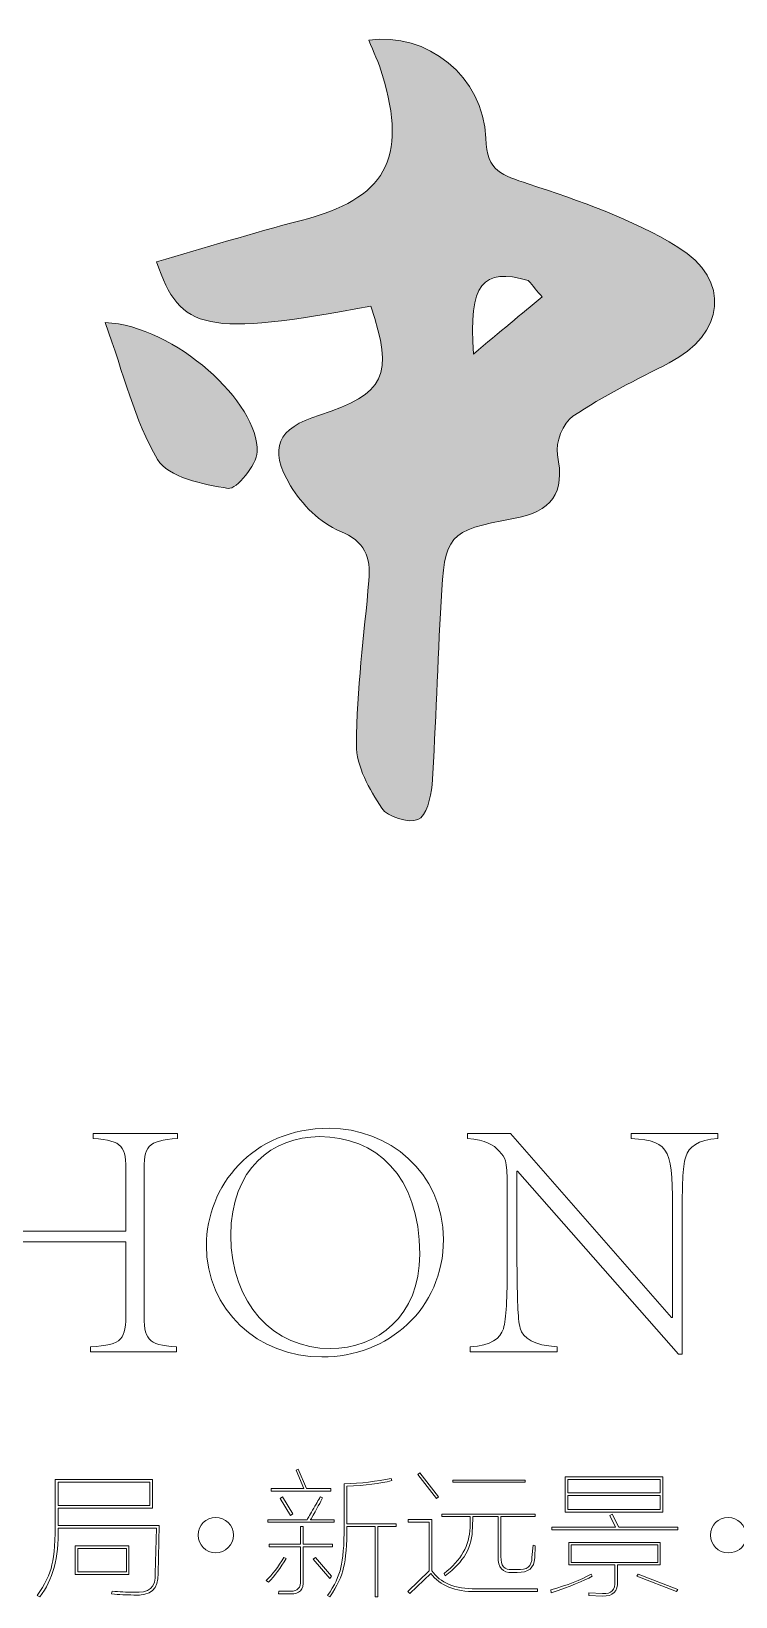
# Model space of a CAD drawing. Header units: inches. Extents: x -3733042 to -3450527, y 579159 to 997713.
# Drawn here: x -3651841 to -3651126, y 914195 to 915784 of the extents above; entities that cross this region are included whole.
import ezdxf

# ---------------------------------------------------------------- set-up
doc = ezdxf.new("R2010")
doc.units = ezdxf.units.IN
doc.header["$LTSCALE"] = 1000
doc.header["$MEASUREMENT"] = 0
doc.layers.get('0').update_dxf_attribs({"lineweight": 18})

msp = doc.modelspace()

# ---------------------------------------------------------------- hatches: boundary and pattern name
h = msp.add_hatch(color=256)
edge = h.paths.add_edge_path(flags=0)
edge.add_spline(control_points=[(-3651496.2, 915504.6), (-3651472.5, 915434.3), (-3651481.7, 915415.4), (-3651548.4, 915394.1)], knot_values=[0, 0, 0, 0, 148.063568, 148.063568, 148.063568, 148.063568], weights=[1, 1, 1, 1], degree=3, periodic=0)
edge.add_spline(control_points=[(-3651548.4, 915394.1), (-3651590.9, 915380.6), (-3651600.7, 915361), (-3651577.6, 915322.2)], knot_values=[0, 0, 0, 0, 96.930042, 96.930042, 96.930042, 96.930042], weights=[1, 1, 1, 1], degree=3, periodic=0)
edge.add_spline(control_points=[(-3651577.6, 915322.2), (-3651566.3, 915303.4), (-3651547.4, 915284.7), (-3651527.6, 915276.4)], knot_values=[0, 0, 0, 0, 68.821653, 68.821653, 68.821653, 68.821653], weights=[1, 1, 1, 1], degree=3, periodic=0)
edge.add_spline(control_points=[(-3651527.6, 915276.4), (-3651501.9, 915265.5), (-3651496, 915250.2), (-3651498.1, 915226.3)], knot_values=[0, 0, 0, 0, 63.587209, 63.587209, 63.587209, 63.587209], weights=[1, 1, 1, 1], degree=3, periodic=0)
edge.add_spline(control_points=[(-3651498.1, 915226.3), (-3651503, 915170.6), (-3651510.4, 915115.1), (-3651510.8, 915059.4)], knot_values=[0, 0, 0, 0, 167.433335, 167.433335, 167.433335, 167.433335], weights=[1, 1, 1, 1], degree=3, periodic=0)
edge.add_spline(control_points=[(-3651510.8, 915059.4), (-3651511, 915037.8), (-3651497.6, 915014.2), (-3651485, 914995.1)], knot_values=[0, 0, 0, 0, 70.227099, 70.227099, 70.227099, 70.227099], weights=[1, 1, 1, 1], degree=3, periodic=0)
edge.add_spline(control_points=[(-3651485, 914995.1), (-3651479.2, 914986.2), (-3651458, 914979.6), (-3651448.4, 914983.5)], knot_values=[0, 0, 0, 0, 40.334306, 40.334306, 40.334306, 40.334306], weights=[1, 1, 1, 1], degree=3, periodic=0)
edge.add_spline(control_points=[(-3651448.4, 914983.5), (-3651440.1, 914986.8), (-3651434.9, 915006.1), (-3651434, 915018.7)], knot_values=[0, 0, 0, 0, 39.421096, 39.421096, 39.421096, 39.421096], weights=[1, 1, 1, 1], degree=3, periodic=0)
edge.add_spline(control_points=[(-3651434, 915018.7), (-3651430, 915080.7), (-3651428.4, 915142.8), (-3651424.9, 915204.8)], knot_values=[0, 0, 0, 0, 186.328872, 186.328872, 186.328872, 186.328872], weights=[1, 1, 1, 1], degree=3, periodic=0)
edge.add_spline(control_points=[(-3651424.9, 915204.8), (-3651421.1, 915272.6), (-3651418.3, 915276.7), (-3651351.4, 915289)], knot_values=[0, 0, 0, 0, 130.405054, 130.405054, 130.405054, 130.405054], weights=[1, 1, 1, 1], degree=3, periodic=0)
edge.add_spline(control_points=[(-3651351.4, 915289), (-3651312.5, 915296.2), (-3651298.7, 915314.5), (-3651306.7, 915353.9)], knot_values=[0, 0, 0, 0, 91.990864, 91.990864, 91.990864, 91.990864], weights=[1, 1, 1, 1], degree=3, periodic=0)
edge.add_spline(control_points=[(-3651306.7, 915353.9), (-3651309.1, 915365.9), (-3651300.9, 915386.4), (-3651290.9, 915393)], knot_values=[0, 0, 0, 0, 43.904889, 43.904889, 43.904889, 43.904889], weights=[1, 1, 1, 1], degree=3, periodic=0)
edge.add_spline(control_points=[(-3651290.9, 915393), (-3651260.1, 915413.7), (-3651226.4, 915430.1), (-3651193.3, 915447.1)], knot_values=[0, 0, 0, 0, 111.71374, 111.71374, 111.71374, 111.71374], weights=[1, 1, 1, 1], degree=3, periodic=0)
edge.add_spline(control_points=[(-3651193.3, 915447.1), (-3651137, 915476), (-3651129.7, 915531.3), (-3651184.4, 915564.7)], knot_values=[0, 0, 0, 0, 151.503276, 151.503276, 151.503276, 151.503276], weights=[1, 1, 1, 1], degree=3, periodic=0)
edge.add_spline(control_points=[(-3651184.4, 915564.7), (-3651230.9, 915593.2), (-3651284.3, 915611.5), (-3651336.5, 915628.9)], knot_values=[0, 0, 0, 0, 165.435401, 165.435401, 165.435401, 165.435401], weights=[1, 1, 1, 1], degree=3, periodic=0)
edge.add_spline(control_points=[(-3651336.5, 915628.9), (-3651362.4, 915637.5), (-3651378.4, 915640.9), (-3651379.4, 915675.1)], knot_values=[0, 0, 0, 0, 69.772716, 69.772716, 69.772716, 69.772716], weights=[1, 1, 1, 1], degree=3, periodic=0)
edge.add_spline(control_points=[(-3651379.4, 915675.1), (-3651381.2, 915737.6), (-3651439.9, 915783.7), (-3651498.3, 915774.6)], knot_values=[0, 0, 0, 0, 174.657361, 174.657361, 174.657361, 174.657361], weights=[1, 1, 1, 1], degree=3, periodic=0)
edge.add_spline(control_points=[(-3651498.3, 915774.6), (-3651493.5, 915762.9), (-3651488, 915751.8), (-3651484.5, 915740)], knot_values=[0, 0, 0, 0, 37.320301, 37.320301, 37.320301, 37.320301], weights=[1, 1, 1, 1], degree=3, periodic=0)
edge.add_spline(control_points=[(-3651484.5, 915740), (-3651458.4, 915653.7), (-3651481.4, 915613.7), (-3651567, 915591.7)], knot_values=[0, 0, 0, 0, 200.608344, 200.608344, 200.608344, 200.608344], weights=[1, 1, 1, 1], degree=3, periodic=0)
edge.add_spline(control_points=[(-3651567, 915591.7), (-3651616.2, 915579), (-3651664.7, 915563.7), (-3651713.6, 915549.6)], knot_values=[0, 0, 0, 0, 152.515045, 152.515045, 152.515045, 152.515045], weights=[1, 1, 1, 1], degree=3, periodic=0)
edge.add_spline(control_points=[(-3651713.6, 915549.6), (-3651690.2, 915478.9), (-3651662.8, 915473.7), (-3651496.2, 915504.6)], knot_values=[0, 0, 0, 0, 250.613368, 250.613368, 250.613368, 250.613368], weights=[1, 1, 1, 1], degree=3, periodic=0)
edge = h.paths.add_edge_path(flags=0)
edge.add_spline(control_points=[(-3651392, 915456.1), (-3651397.2, 915527.9), (-3651382.5, 915544.1), (-3651336.3, 915530.7)], knot_values=[0, 0, 0, 0, 121.457028, 121.457028, 121.457028, 121.457028], weights=[1, 1, 1, 1], degree=3, periodic=0)
edge.add_spline(control_points=[(-3651336.3, 915530.7), (-3651331.6, 915525.2), (-3651327, 915519.6), (-3651322.3, 915514.1)], knot_values=[0, 0, 0, 0, 21.790617, 21.790617, 21.790617, 21.790617], weights=[1, 1, 1, 1], degree=3, periodic=0)
edge.add_spline(control_points=[(-3651322.3, 915514.1), (-3651343.4, 915496.5), (-3651364.6, 915478.9), (-3651392, 915456.1)], knot_values=[0, 0, 0, 0, 90.621144, 90.621144, 90.621144, 90.621144], weights=[1, 1, 1, 1], degree=3, periodic=0)
h = msp.add_hatch(color=256)
edge = h.paths.add_edge_path(flags=0)
edge.add_spline(control_points=[(-3651712.7, 915349.1), (-3651701.8, 915330.9), (-3651666.4, 915323.7), (-3651640.9, 915319.7)], knot_values=[0, 0, 0, 0, 79.617392, 79.617392, 79.617392, 79.617392], weights=[1, 1, 1, 1], degree=3, periodic=0)
edge.add_spline(control_points=[(-3651640.9, 915319.7), (-3651632.7, 915318.5), (-3651612, 915343.3), (-3651611.5, 915356.8)], knot_values=[0, 0, 0, 0, 49.685261, 49.685261, 49.685261, 49.685261], weights=[1, 1, 1, 1], degree=3, periodic=0)
edge.add_spline(control_points=[(-3651611.5, 915356.8), (-3651609.4, 915406.1), (-3651695.3, 915485.1), (-3651765.8, 915488)], knot_values=[0, 0, 0, 0, 216.647687, 216.647687, 216.647687, 216.647687], weights=[1, 1, 1, 1], degree=3, periodic=0)
edge.add_spline(control_points=[(-3651765.8, 915488), (-3651746.9, 915435.6), (-3651736.2, 915388.6), (-3651712.7, 915349.1)], knot_values=[0, 0, 0, 0, 148.982248, 148.982248, 148.982248, 148.982248], weights=[1, 1, 1, 1], degree=3, periodic=0)

# ---------------------------------------------------------------- linework, layer by layer
for p, q in [((-3651778, 914664.9), (-3651778, 914659.9)), ((-3651692.4, 914664.9), (-3651692.4, 914659.9)), ((-3651398, 914664.9), (-3651398, 914659.9)), ((-3651231.7, 914664.9), (-3651231.7, 914659.9)), ((-3651143.9, 914664.9), (-3651143.9, 914659.9)), ((-3651744.8, 914624.5), (-3651744.8, 914565.8)), ((-3651726.4, 914624.5), (-3651726.4, 914483.7)), ((-3651347.8, 914626.7), (-3651347.8, 914532.5)), ((-3651357.7, 914609.3), (-3651357.7, 914532.5)), ((-3651189.9, 914578.9), (-3651189.9, 914478)), ((-3651180, 914578.9), (-3651180, 914440.9)), ((-3651744.8, 914554.8), (-3651744.8, 914483.7)), ((-3651780.9, 914448.3), (-3651780.9, 914443.3)), ((-3651693.5, 914448.3), (-3651693.5, 914443.3)), ((-3651395.2, 914448.3), (-3651395.2, 914443.3)), ((-3651307.1, 914448.3), (-3651307.1, 914443.3))]:
    msp.add_line(p, q)
at = {"lineweight": 9}
for p, q in [((-3651572, 914323.1), (-3651569.8, 914324.2)), ((-3651564.2, 914304.6), (-3651572, 914323.1)), ((-3651569.8, 914324.2), (-3651561.4, 914304.6)), ((-3651816.5, 914313.6), (-3651816.5, 914274.3)), ((-3651720.6, 914310.8), (-3651813.7, 914310.8)), ((-3651813.7, 914310.8), (-3651813.7, 914287.2)), ((-3651720.6, 914287.2), (-3651720.6, 914310.8)), ((-3651717.8, 914313.6), (-3651717.8, 914284.4)), ((-3651523.2, 914309.1), (-3651523.2, 914265.9)), ((-3651520.4, 914306.9), (-3651520.4, 914268.7)), ((-3651448.6, 914318.6), (-3651446.4, 914320.3)), ((-3651429.6, 914294.5), (-3651448.6, 914318.6)), ((-3651446.4, 914320.3), (-3651427.3, 914296.2)), ((-3651412.8, 914313), (-3651339.3, 914313)), ((-3651412.8, 914310.8), (-3651412.8, 914313)), ((-3651339.3, 914310.8), (-3651412.8, 914310.8)), ((-3651339.3, 914313), (-3651339.3, 914310.8)), ((-3651298.9, 914316.4), (-3651199.7, 914316.4)), ((-3651298.9, 914280.5), (-3651298.9, 914316.4)), ((-3651202.5, 914313.6), (-3651296.1, 914313.6)), ((-3651296.1, 914313.6), (-3651296.1, 914300.1)), ((-3651202.5, 914300.1), (-3651202.5, 914313.6)), ((-3651199.7, 914316.4), (-3651199.7, 914280.5)), ((-3651597.2, 914301.8), (-3651597.2, 914304.6)), ((-3651597.2, 914304.6), (-3651564.2, 914304.6)), ((-3651536.7, 914301.8), (-3651597.2, 914301.8)), ((-3651588.3, 914294.5), (-3651586, 914296.2)), ((-3651577.6, 914277.1), (-3651588.3, 914294.5)), ((-3651586, 914296.2), (-3651575.4, 914278.8)), ((-3651561.4, 914304.6), (-3651536.7, 914304.6)), ((-3651536.7, 914304.6), (-3651536.7, 914301.8)), ((-3651427.3, 914296.2), (-3651429.6, 914294.5)), ((-3651296.1, 914300.1), (-3651202.5, 914300.1)), ((-3651202.5, 914297.3), (-3651296.1, 914297.3)), ((-3651296.1, 914297.3), (-3651296.1, 914283.3)), ((-3651202.5, 914283.3), (-3651202.5, 914297.3)), ((-3651813.7, 914287.2), (-3651720.6, 914287.2)), ((-3651813.7, 914284.4), (-3651813.7, 914274.3)), ((-3651813.7, 914274.3), (-3651813.7, 914267)), ((-3651575.4, 914278.8), (-3651577.6, 914277.1)), ((-3651458.2, 914273.2), (-3651458.2, 914270.4)), ((-3651434.1, 914273.2), (-3651434.1, 914221.1)), ((-3651424, 914278.3), (-3651424, 914276)), ((-3651395.4, 914276), (-3651395.4, 914264.8)), ((-3651366.8, 914276), (-3651366.8, 914235.6)), ((-3651364, 914276), (-3651364, 914235.6)), ((-3651329.2, 914278.3), (-3651329.2, 914276)), ((-3651199.7, 914280.5), (-3651298.9, 914280.5)), ((-3651296.1, 914283.3), (-3651202.5, 914283.3)), ((-3651253.5, 914277.1), (-3651251.3, 914278.3)), ((-3651247.9, 914265.4), (-3651253.5, 914277.1)), ((-3651251.3, 914278.3), (-3651244.5, 914265.4)), ((-3651600.6, 914272.7), (-3651600.6, 914270.4)), ((-3651567.5, 914265.9), (-3651567.5, 914248)), ((-3651564.7, 914265.9), (-3651564.7, 914248)), ((-3651533.3, 914272.7), (-3651533.3, 914270.4)), ((-3651491.8, 914265.9), (-3651491.8, 914194.7)), ((-3651489, 914265.9), (-3651489, 914194.7)), ((-3651470.5, 914268.7), (-3651470.5, 914265.9)), ((-3651436.9, 914270.4), (-3651436.9, 914221.1)), ((-3651312.4, 914262.6), (-3651312.4, 914265.4)), ((-3651312.4, 914265.4), (-3651247.9, 914265.4)), ((-3651184.5, 914262.6), (-3651312.4, 914262.6)), ((-3651244.5, 914265.4), (-3651184.5, 914265.4)), ((-3651184.5, 914265.4), (-3651184.5, 914262.6)), ((-3651796.3, 914246.3), (-3651741.9, 914246.3)), ((-3651796.3, 914217.1), (-3651796.3, 914246.3)), ((-3651744.1, 914243.5), (-3651793.5, 914243.5)), ((-3651793.5, 914243.5), (-3651793.5, 914220)), ((-3651744.1, 914220), (-3651744.1, 914243.5)), ((-3651741.9, 914246.3), (-3651741.9, 914217.1)), ((-3651599.5, 914248), (-3651599.5, 914245.2)), ((-3651567.5, 914245.2), (-3651567.5, 914211.5)), ((-3651564.7, 914245.2), (-3651564.7, 914211.5)), ((-3651535, 914248), (-3651535, 914245.2)), ((-3651295, 914249.7), (-3651295, 914227.2)), ((-3651204.7, 914247.4), (-3651292.8, 914247.4)), ((-3651292.8, 914247.4), (-3651292.8, 914229.5)), ((-3651204.7, 914229.5), (-3651204.7, 914247.4)), ((-3651202.5, 914249.7), (-3651202.5, 914227.2)), ((-3651554.6, 914232.8), (-3651552.4, 914234.5)), ((-3651537.8, 914213.2), (-3651554.6, 914232.8)), ((-3651552.4, 914234.5), (-3651536.1, 914215.5)), ((-3651292.8, 914229.5), (-3651204.7, 914229.5)), ((-3651248.5, 914227.2), (-3651248.5, 914210.4)), ((-3651245.7, 914227.2), (-3651245.7, 914210.4)), ((-3651741.9, 914217.1), (-3651796.3, 914217.1)), ((-3651793.5, 914220), (-3651744.1, 914220)), ((-3651536.1, 914215.5), (-3651537.8, 914213.2)), ((-3651226, 914215.5), (-3651224.9, 914217.7)), ((-3651185.7, 914199.8), (-3651226, 914215.5)), ((-3651224.9, 914217.7), (-3651184.5, 914202)), ((-3651327, 914202.6), (-3651327, 914199.8)), ((-3651274.8, 914198.6), (-3651274.8, 914195.8)), ((-3651184.5, 914202), (-3651185.7, 914199.8))]:
    msp.add_line(p, q, dxfattribs=at)
for points in [[(-3651498.3, 915774.6), (-3651439.9, 915783.7), (-3651381.2, 915737.6), (-3651379.4, 915675.1)], [(-3651484.5, 915740), (-3651488, 915751.8), (-3651493.5, 915762.9), (-3651498.3, 915774.6)], [(-3651567, 915591.7), (-3651481.4, 915613.7), (-3651458.4, 915653.7), (-3651484.5, 915740)], [(-3651379.4, 915675.1), (-3651378.4, 915640.9), (-3651362.4, 915637.5), (-3651336.5, 915628.9)], [(-3651336.5, 915628.9), (-3651284.3, 915611.5), (-3651230.9, 915593.2), (-3651184.4, 915564.7)], [(-3651713.6, 915549.6), (-3651664.7, 915563.7), (-3651616.2, 915579), (-3651567, 915591.7)], [(-3651184.4, 915564.7), (-3651129.7, 915531.3), (-3651137, 915476), (-3651193.3, 915447.1)], [(-3651496.2, 915504.6), (-3651662.8, 915473.7), (-3651690.2, 915478.9), (-3651713.6, 915549.6)], [(-3651336.3, 915530.7), (-3651382.5, 915544.1), (-3651397.2, 915527.9), (-3651392, 915456.1)], [(-3651322.3, 915514.1), (-3651327, 915519.6), (-3651331.6, 915525.2), (-3651336.3, 915530.7)], [(-3651392, 915456.1), (-3651364.6, 915478.9), (-3651343.4, 915496.5), (-3651322.3, 915514.1)], [(-3651548.4, 915394.1), (-3651481.7, 915415.4), (-3651472.5, 915434.3), (-3651496.2, 915504.6)], [(-3651765.8, 915488), (-3651695.3, 915485.1), (-3651609.4, 915406.1), (-3651611.5, 915356.8)], [(-3651712.7, 915349.1), (-3651736.2, 915388.6), (-3651746.9, 915435.6), (-3651765.8, 915488)], [(-3651193.3, 915447.1), (-3651226.4, 915430.1), (-3651260.1, 915413.7), (-3651290.9, 915393)], [(-3651577.6, 915322.2), (-3651600.7, 915361), (-3651590.9, 915380.6), (-3651548.4, 915394.1)], [(-3651290.9, 915393), (-3651300.9, 915386.4), (-3651309.1, 915365.9), (-3651306.7, 915353.9)], [(-3651611.5, 915356.8), (-3651612, 915343.3), (-3651632.7, 915318.5), (-3651640.9, 915319.7)], [(-3651306.7, 915353.9), (-3651298.7, 915314.5), (-3651312.5, 915296.2), (-3651351.4, 915289)], [(-3651640.9, 915319.7), (-3651666.4, 915323.7), (-3651701.8, 915330.9), (-3651712.7, 915349.1)], [(-3651527.6, 915276.4), (-3651547.4, 915284.7), (-3651566.3, 915303.4), (-3651577.6, 915322.2)], [(-3651498.1, 915226.3), (-3651496, 915250.2), (-3651501.9, 915265.5), (-3651527.6, 915276.4)], [(-3651351.4, 915289), (-3651418.3, 915276.7), (-3651421.1, 915272.6), (-3651424.9, 915204.8)], [(-3651510.8, 915059.4), (-3651510.4, 915115.1), (-3651503, 915170.6), (-3651498.1, 915226.3)], [(-3651424.9, 915204.8), (-3651428.4, 915142.8), (-3651430, 915080.7), (-3651434, 915018.7)], [(-3651485, 914995.1), (-3651497.6, 915014.2), (-3651511, 915037.8), (-3651510.8, 915059.4)], [(-3651434, 915018.7), (-3651434.9, 915006.1), (-3651440.1, 914986.8), (-3651448.4, 914983.5)], [(-3651448.4, 914983.5), (-3651458, 914979.6), (-3651479.2, 914986.2), (-3651485, 914995.1)], [(-3651778, 914664.9), (-3651778, 914664.9), (-3651692.4, 914664.9), (-3651692.4, 914664.9)], [(-3651744.8, 914624.5), (-3651744.8, 914652.2), (-3651747.6, 914657.5), (-3651778, 914659.9)], [(-3651692.4, 914659.9), (-3651723.5, 914657.5), (-3651726.4, 914652.2), (-3651726.4, 914624.5)], [(-3651548.4, 914661.7), (-3651595.5, 914661.4), (-3651638.3, 914629.8), (-3651638.3, 914561.5)], [(-3651398, 914664.9), (-3651398, 914664.9), (-3651354.5, 914664.9), (-3651354.5, 914664.9)], [(-3651365.8, 914646.8), (-3651371.8, 914653.9), (-3651379.3, 914657.8), (-3651398, 914659.9)], [(-3651354.5, 914664.9), (-3651354.5, 914664.9), (-3651191, 914478), (-3651191, 914478)], [(-3651231.7, 914664.9), (-3651231.7, 914664.9), (-3651143.9, 914664.9), (-3651143.9, 914664.9)], [(-3651189.9, 914578.9), (-3651189.9, 914647.9), (-3651190.3, 914657.1), (-3651231.7, 914659.9)], [(-3651143.9, 914659.9), (-3651164.4, 914658.2), (-3651173.3, 914651.4), (-3651176.5, 914641.2)], [(-3651357.7, 914609.3), (-3651357.7, 914640.8), (-3651359.5, 914639.1), (-3651365.8, 914646.8)], [(-3651176.5, 914641.2), (-3651179.7, 914630.2), (-3651180, 914612.2), (-3651180, 914578.9)], [(-3651183.9, 914440.9), (-3651183.9, 914440.9), (-3651347.1, 914626.7), (-3651347.1, 914626.7)], [(-3651347.1, 914626.7), (-3651347.1, 914626.7), (-3651347.8, 914626.7), (-3651347.8, 914626.7)], [(-3651894.1, 914565.8), (-3651894.1, 914565.8), (-3651744.8, 914565.8), (-3651744.8, 914565.8)], [(-3651744.8, 914554.8), (-3651744.8, 914554.8), (-3651894.1, 914554.8), (-3651894.1, 914554.8)], [(-3651361.6, 914466.7), (-3651358.7, 914477.3), (-3651357.7, 914496.8), (-3651357.7, 914532.5)], [(-3651347.8, 914532.5), (-3651347.4, 914496.8), (-3651347.1, 914477.3), (-3651344.6, 914467.4)], [(-3651780.9, 914448.3), (-3651747.6, 914450.4), (-3651744.8, 914455.7), (-3651744.8, 914483.7)], [(-3651726.4, 914483.7), (-3651726.4, 914455.7), (-3651723.5, 914450.4), (-3651693.5, 914448.3)], [(-3651395.2, 914448.3), (-3651374.3, 914449.7), (-3651364.4, 914456.8), (-3651361.6, 914466.7)], [(-3651344.6, 914467.4), (-3651341.4, 914456.4), (-3651330.8, 914450.1), (-3651307.1, 914448.3)], [(-3651191, 914478), (-3651191, 914478), (-3651189.9, 914478), (-3651189.9, 914478)], [(-3651693.5, 914443.3), (-3651693.5, 914443.3), (-3651780.9, 914443.3), (-3651780.9, 914443.3)], [(-3651307.1, 914443.3), (-3651307.1, 914443.3), (-3651395.2, 914443.3), (-3651395.2, 914443.3)], [(-3651180, 914440.9), (-3651180, 914440.9), (-3651183.9, 914440.9), (-3651183.9, 914440.9)]]:
    msp.add_open_spline(points, degree=3)
for points, knots in [([(-3651422.4, 914557.3), (-3651422.4, 914486.9), (-3651478.7, 914438), (-3651545.9, 914438), (-3651610.7, 914438), (-3651663.1, 914485.8), (-3651663.1, 914551.3), (-3651663.1, 914610.7), (-3651617.1, 914670.2), (-3651538.1, 914670.2), (-3651479, 914670.2), (-3651422.4, 914626), (-3651422.4, 914557.3)], [0, 0, 0, 0, 181.581079, 181.581079, 181.581079, 363.162157, 363.162157, 363.162157, 544.743236, 544.743236, 544.743236, 726.324314, 726.324314, 726.324314, 726.324314]), ([(-3651638.3, 914561.5), (-3651638.3, 914492.5), (-3651594.8, 914446.5), (-3651537.4, 914446.5), (-3651489.6, 914446.5), (-3651446.5, 914479.4), (-3651446.5, 914542.4), (-3651446.5, 914622.8), (-3651491.4, 914661.7), (-3651548.4, 914661.7)], [0, 0, 0, 0, 161.36916, 161.36916, 161.36916, 322.73832, 322.73832, 322.73832, 484.107479, 484.107479, 484.107479, 484.107479])]:
    msp.add_open_spline(points, degree=3, knots=knots)
for points in [[(-3651816.5, 914313.6), (-3651816.5, 914313.6), (-3651717.8, 914313.6), (-3651717.8, 914313.6)], [(-3651523.2, 914309.1), (-3651506, 914309.9), (-3651490.2, 914311.7), (-3651475.6, 914314.7)], [(-3651475, 914312.5), (-3651486.6, 914309.5), (-3651501.8, 914307.6), (-3651520.4, 914306.9)], [(-3651475.6, 914314.7), (-3651475.6, 914314.7), (-3651475, 914312.5), (-3651475, 914312.5)], [(-3651545.1, 914295.1), (-3651547, 914291.3), (-3651550.9, 914284.2), (-3651556.9, 914273.8)], [(-3651554.1, 914284.4), (-3651550.7, 914290.4), (-3651548.5, 914294.3), (-3651547.3, 914296.2)], [(-3651547.3, 914296.2), (-3651547.3, 914296.2), (-3651545.1, 914295.1), (-3651545.1, 914295.1)], [(-3651819.9, 914227.2), (-3651817.6, 914236.6), (-3651816.5, 914252.3), (-3651816.5, 914274.3)], [(-3651717.8, 914284.4), (-3651717.8, 914284.4), (-3651813.7, 914284.4), (-3651813.7, 914284.4)], [(-3651560.8, 914272.7), (-3651559.7, 914274.9), (-3651557.4, 914278.8), (-3651554.1, 914284.4)], [(-3651556.9, 914273.8), (-3651557.3, 914273.4), (-3651557.4, 914273), (-3651557.4, 914272.7)], [(-3651458.2, 914273.2), (-3651458.2, 914273.2), (-3651434.1, 914273.2), (-3651434.1, 914273.2)], [(-3651424, 914278.3), (-3651424, 914278.3), (-3651329.2, 914278.3), (-3651329.2, 914278.3)], [(-3651395.4, 914276), (-3651395.4, 914276), (-3651424, 914276), (-3651424, 914276)], [(-3651392.6, 914276), (-3651392.6, 914276), (-3651393.1, 914264.8), (-3651393.1, 914264.8)], [(-3651366.8, 914276), (-3651366.8, 914276), (-3651392.6, 914276), (-3651392.6, 914276)], [(-3651329.2, 914276), (-3651329.2, 914276), (-3651364, 914276), (-3651364, 914276)], [(-3651813.7, 914264.3), (-3651812.9, 914234.3), (-3651819.1, 914211.2), (-3651832.2, 914194.7)], [(-3651813.7, 914267), (-3651813.7, 914267), (-3651711.1, 914267), (-3651711.1, 914267)], [(-3651713.9, 914264.3), (-3651713.9, 914264.3), (-3651813.7, 914264.3), (-3651813.7, 914264.3)], [(-3651715, 914218.3), (-3651715, 914218.3), (-3651713.9, 914264.3), (-3651713.9, 914264.3)], [(-3651711.1, 914267), (-3651711.1, 914267), (-3651712.2, 914218.3), (-3651712.2, 914218.3)], [(-3651533.3, 914270.4), (-3651533.3, 914270.4), (-3651600.6, 914270.4), (-3651600.6, 914270.4)], [(-3651600.6, 914272.7), (-3651600.6, 914272.7), (-3651560.8, 914272.7), (-3651560.8, 914272.7)], [(-3651567.5, 914265.9), (-3651567.5, 914265.9), (-3651564.7, 914265.9), (-3651564.7, 914265.9)], [(-3651557.4, 914272.7), (-3651557.4, 914272.7), (-3651533.3, 914272.7), (-3651533.3, 914272.7)], [(-3651526.6, 914224.4), (-3651524.4, 914233), (-3651523.2, 914246.9), (-3651523.2, 914265.9)], [(-3651520.4, 914265.9), (-3651520.4, 914247.2), (-3651521.6, 914233.4), (-3651523.8, 914224.4)], [(-3651520.4, 914268.7), (-3651520.4, 914268.7), (-3651470.5, 914268.7), (-3651470.5, 914268.7)], [(-3651491.8, 914265.9), (-3651491.8, 914265.9), (-3651520.4, 914265.9), (-3651520.4, 914265.9)], [(-3651470.5, 914265.9), (-3651470.5, 914265.9), (-3651489, 914265.9), (-3651489, 914265.9)], [(-3651436.9, 914270.4), (-3651436.9, 914270.4), (-3651458.2, 914270.4), (-3651458.2, 914270.4)], [(-3651421.7, 914218.3), (-3651404.5, 914231.4), (-3651395.8, 914246.9), (-3651395.4, 914264.8)], [(-3651393.1, 914264.8), (-3651392.8, 914245.7), (-3651401.9, 914229.5), (-3651420.6, 914216)], [(-3651599.5, 914248), (-3651599.5, 914248), (-3651567.5, 914248), (-3651567.5, 914248)], [(-3651567.5, 914245.2), (-3651567.5, 914245.2), (-3651599.5, 914245.2), (-3651599.5, 914245.2)], [(-3651564.7, 914248), (-3651564.7, 914248), (-3651535, 914248), (-3651535, 914248)], [(-3651535, 914245.2), (-3651535, 914245.2), (-3651564.7, 914245.2), (-3651564.7, 914245.2)], [(-3651332.6, 914234.5), (-3651332.6, 914234.5), (-3651331.5, 914246.9), (-3651331.5, 914246.9)], [(-3651331.5, 914246.9), (-3651331.5, 914246.9), (-3651329.2, 914246.3), (-3651329.2, 914246.3)], [(-3651329.2, 914246.3), (-3651329.2, 914246.3), (-3651329.8, 914234), (-3651329.8, 914234)], [(-3651295, 914249.7), (-3651295, 914249.7), (-3651202.5, 914249.7), (-3651202.5, 914249.7)], [(-3651835, 914195.8), (-3651827.1, 914206.7), (-3651822.1, 914217.1), (-3651819.9, 914227.2)], [(-3651602.3, 914211), (-3651596.3, 914217), (-3651590.3, 914224.8), (-3651584.4, 914234.5)], [(-3651582.1, 914233.4), (-3651587.7, 914224.1), (-3651593.7, 914216), (-3651600.1, 914209.3)], [(-3651584.4, 914234.5), (-3651584.4, 914234.5), (-3651582.1, 914233.4), (-3651582.1, 914233.4)], [(-3651352.8, 914219.4), (-3651362.5, 914218.6), (-3651367.2, 914224.1), (-3651366.8, 914235.6)], [(-3651364, 914235.6), (-3651364.4, 914225.9), (-3651360.6, 914221.4), (-3651352.8, 914222.2)], [(-3651347.7, 914222.2), (-3651337.6, 914221.4), (-3651332.6, 914225.5), (-3651332.6, 914234.5)], [(-3651329.8, 914234), (-3651330.2, 914223.9), (-3651336.1, 914219), (-3651347.7, 914219.4)], [(-3651248.5, 914227.2), (-3651248.5, 914227.2), (-3651295, 914227.2), (-3651295, 914227.2)], [(-3651202.5, 914227.2), (-3651202.5, 914227.2), (-3651245.7, 914227.2), (-3651245.7, 914227.2)], [(-3651712.2, 914218.3), (-3651711.4, 914202.6), (-3651719.7, 914195.3), (-3651736.9, 914196.4)], [(-3651736.9, 914199.2), (-3651721.5, 914198.1), (-3651714.2, 914204.4), (-3651715, 914218.3)], [(-3651600.1, 914209.3), (-3651600.1, 914209.3), (-3651602.3, 914211), (-3651602.3, 914211)], [(-3651564.7, 914211.5), (-3651564.4, 914201.8), (-3651568.7, 914197.1), (-3651577.6, 914197.5)], [(-3651577.6, 914200.3), (-3651570.5, 914200), (-3651567.2, 914203.7), (-3651567.5, 914211.5)], [(-3651540.1, 914195.8), (-3651533, 914205.9), (-3651528.5, 914215.5), (-3651526.6, 914224.4)], [(-3651523.8, 914224.4), (-3651525.7, 914215.5), (-3651530.3, 914205.6), (-3651537.8, 914194.7)], [(-3651458.7, 914199.8), (-3651458.7, 914199.8), (-3651436.9, 914221.1), (-3651436.9, 914221.1)], [(-3651435.2, 914218.3), (-3651435.2, 914218.3), (-3651456.5, 914198.1), (-3651456.5, 914198.1)], [(-3651389.2, 914199.8), (-3651410.9, 914199.8), (-3651426.2, 914205.9), (-3651435.2, 914218.3)], [(-3651434.1, 914221.1), (-3651425.9, 914208.7), (-3651410.9, 914202.6), (-3651389.2, 914202.6)], [(-3651420.6, 914216), (-3651420.6, 914216), (-3651421.7, 914218.3), (-3651421.7, 914218.3)], [(-3651352.8, 914222.2), (-3651352.8, 914222.2), (-3651347.7, 914222.2), (-3651347.7, 914222.2)], [(-3651347.7, 914219.4), (-3651347.7, 914219.4), (-3651352.8, 914219.4), (-3651352.8, 914219.4)], [(-3651313.5, 914201.5), (-3651296.7, 914206.3), (-3651283, 914211.7), (-3651272.6, 914217.7)], [(-3651271.4, 914215.5), (-3651280.1, 914210.6), (-3651293.9, 914205), (-3651312.9, 914198.6)], [(-3651272.6, 914217.7), (-3651272.6, 914217.7), (-3651271.4, 914215.5), (-3651271.4, 914215.5)], [(-3651245.7, 914210.4), (-3651245.3, 914200), (-3651250.3, 914194.9), (-3651260.8, 914195.3)], [(-3651260.8, 914198.1), (-3651251.8, 914197.3), (-3651247.7, 914201.5), (-3651248.5, 914210.4)], [(-3651832.2, 914194.7), (-3651832.2, 914194.7), (-3651835, 914195.8), (-3651835, 914195.8)], [(-3651759.3, 914197.5), (-3651759.3, 914197.5), (-3651758.7, 914200.3), (-3651758.7, 914200.3)], [(-3651736.9, 914196.4), (-3651744.3, 914196.4), (-3651751.8, 914196.8), (-3651759.3, 914197.5)], [(-3651758.7, 914200.3), (-3651751.6, 914199.6), (-3651744.3, 914199.2), (-3651736.9, 914199.2)], [(-3651590, 914197.5), (-3651590, 914197.5), (-3651589.4, 914200.3), (-3651589.4, 914200.3)], [(-3651577.6, 914197.5), (-3651581.7, 914197.5), (-3651585.9, 914197.5), (-3651590, 914197.5)], [(-3651589.4, 914200.3), (-3651585.3, 914200.3), (-3651581.4, 914200.3), (-3651577.6, 914200.3)], [(-3651537.8, 914194.7), (-3651537.8, 914194.7), (-3651540.1, 914195.8), (-3651540.1, 914195.8)], [(-3651489, 914194.7), (-3651489, 914194.7), (-3651491.8, 914194.7), (-3651491.8, 914194.7)], [(-3651456.5, 914198.1), (-3651456.5, 914198.1), (-3651458.7, 914199.8), (-3651458.7, 914199.8)], [(-3651389.2, 914202.6), (-3651389.2, 914202.6), (-3651327, 914202.6), (-3651327, 914202.6)], [(-3651327, 914199.8), (-3651327, 914199.8), (-3651389.2, 914199.8), (-3651389.2, 914199.8)], [(-3651312.9, 914198.6), (-3651312.9, 914198.6), (-3651313.5, 914201.5), (-3651313.5, 914201.5)], [(-3651274.8, 914198.6), (-3651274.8, 914198.6), (-3651260.8, 914198.1), (-3651260.8, 914198.1)], [(-3651260.8, 914195.3), (-3651260.8, 914195.3), (-3651274.8, 914195.8), (-3651274.8, 914195.8)]]:
    msp.add_open_spline(points, degree=3, dxfattribs=at)
for points, knots in [([(-3651635.6, 914257.2), (-3651635.6, 914247.3), (-3651643.7, 914239.3), (-3651653.6, 914239.3), (-3651663.5, 914239.3), (-3651671.5, 914247.3), (-3651671.5, 914257.2), (-3651671.5, 914267.1), (-3651663.5, 914275.2), (-3651653.6, 914275.2), (-3651643.7, 914275.2), (-3651635.6, 914267.1), (-3651635.6, 914257.2)], [0, 0, 0, 0, 27.473448, 27.473448, 27.473448, 54.946897, 54.946897, 54.946897, 82.420345, 82.420345, 82.420345, 109.893794, 109.893794, 109.893794, 109.893794]), ([(-3651115.5, 914257.2), (-3651115.5, 914257.2), (-3651115.5, 914257.2), (-3651115.5, 914257.2), (-3651115.5, 914257.2), (-3651115.5, 914257.2), (-3651115.5, 914247.3), (-3651123.5, 914239.3), (-3651133.4, 914239.3), (-3651143.3, 914239.3), (-3651151.4, 914247.3), (-3651151.4, 914257.2), (-3651151.4, 914267.1), (-3651143.3, 914275.2), (-3651133.4, 914275.2), (-3651123.5, 914275.2), (-3651115.5, 914267.1), (-3651115.5, 914257.2)], [0, 0, 0, 0, 0.866475, 1.73295, 3.4659, 6.931801, 13.863602, 27.727203, 27.727203, 27.727203, 55.454406, 55.454406, 55.454406, 83.181609, 83.181609, 83.181609, 110.908812, 110.908812, 110.908812, 110.908812])]:
    msp.add_open_spline(points, degree=3, knots=knots, dxfattribs=at)

doc.saveas('drawing.dxf')
